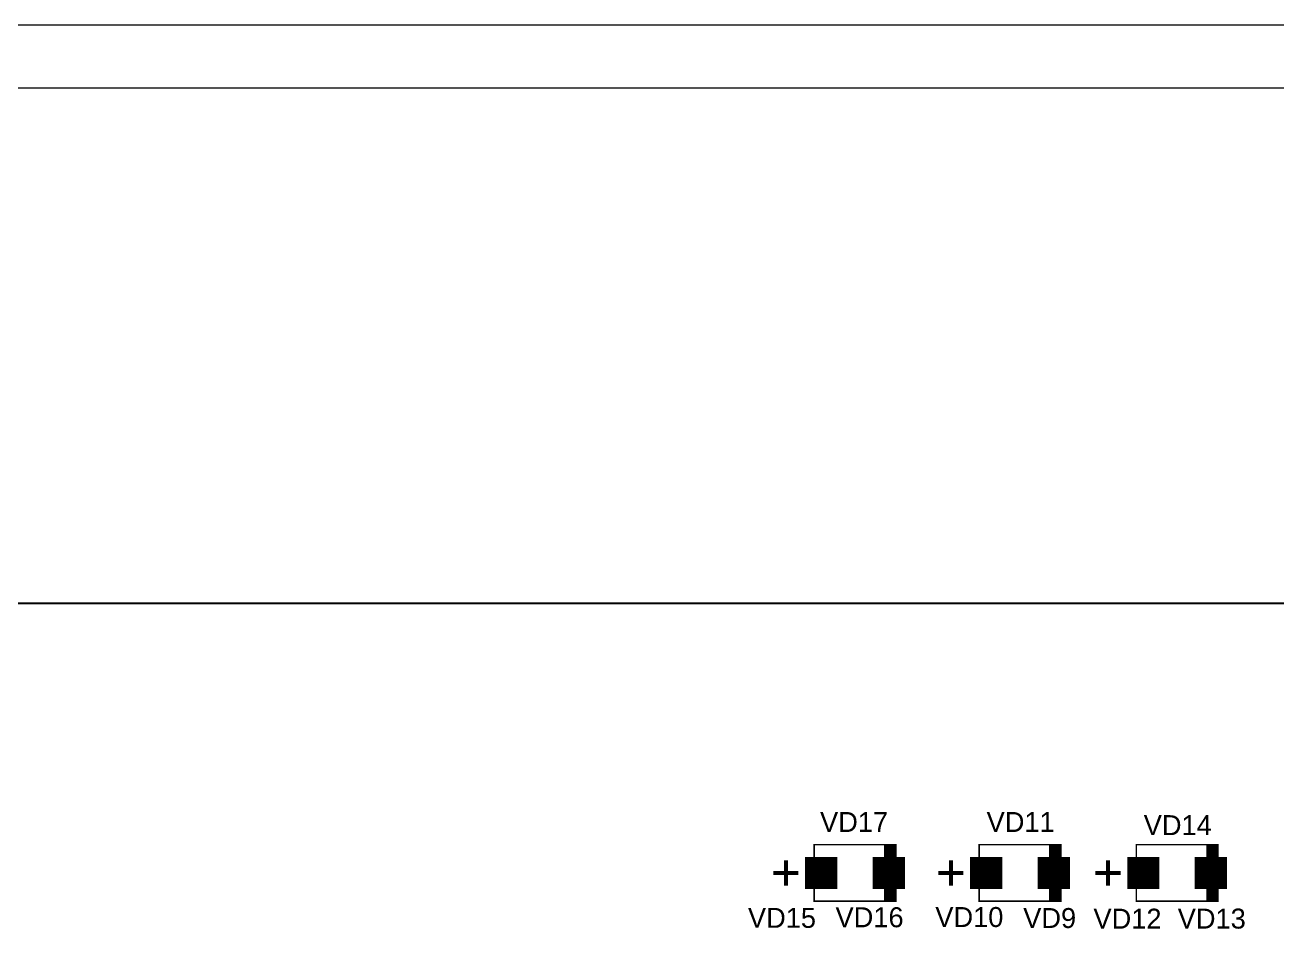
# Model space of a CAD drawing. Extents: x 25 to 880, y 8 to 306.
# Drawn here: x 559.6 to 659.2, y 233.9 to 306 of the extents above; entities that cross this region are included whole.
import ezdxf
from ezdxf.enums import TextEntityAlignment as Align

# ---------------------------------------------------------------- set-up
doc = ezdxf.new("R2010")
doc.units = 0
doc.header["$MEASUREMENT"] = 0
for name, color, linetype in [('BOARD', 7, 'Continuous'), ('BOT', 7, 'Continuous'), ('BOT_ASY', 7, 'Continuous')]:
    doc.layers.add(name, color=color, linetype=linetype)
doc.layers.add('РАМКА', color=7, linetype='Continuous', lineweight=0)

msp = doc.modelspace()

# ---------------------------------------------------------------- linework, layer by layer
at = {"layer": 'BOARD'}
msp.add_lwpolyline([(541.2, 131.4125), (832.3475, 131.4125), (832.3475, 260), (541.2, 260)], close=True, dxfattribs=at)
at = {"layer": 'BOT', "const_width": 0.25}
for points in [[(621.7825, 237.4), (624.095, 237.4), (624.095, 239.7125), (621.7825, 239.7125)], [(627.1575, 237.4), (629.47, 237.4), (629.47, 239.7125), (627.1575, 239.7125)], [(634.9075, 237.4), (637.22, 237.4), (637.22, 239.7125), (634.9075, 239.7125)], [(640.2825, 237.4), (642.595, 237.4), (642.595, 239.7125), (640.2825, 239.7125)], [(647.4075, 237.4), (649.72, 237.4), (649.72, 239.7125), (647.4075, 239.7125)], [(652.7825, 237.4), (655.095, 237.4), (655.095, 239.7125), (652.7825, 239.7125)]]:
    msp.add_lwpolyline(points, close=True, dxfattribs=at)
for points in [[(621.8762, 237.4), (621.8762, 239.7125)], [(622.1262, 237.4), (622.1262, 239.7125)], [(622.3762, 237.4), (622.3762, 239.7125)], [(622.6262, 237.4), (622.6262, 239.7125)], [(622.8762, 237.4), (622.8762, 239.7125)], [(623.1262, 237.4), (623.1262, 239.7125)], [(623.3762, 237.4), (623.3762, 239.7125)], [(623.6262, 237.4), (623.6262, 239.7125)], [(623.8762, 237.4), (623.8762, 239.7125)], [(627.3762, 237.4), (627.3762, 239.7125)], [(627.6262, 237.4), (627.6262, 239.7125)], [(627.8762, 237.4), (627.8762, 239.7125)], [(628.1262, 237.4), (628.1262, 239.7125)], [(628.3762, 237.4), (628.3762, 239.7125)], [(628.6262, 237.4), (628.6262, 239.7125)], [(628.8762, 237.4), (628.8762, 239.7125)], [(629.1262, 237.4), (629.1262, 239.7125)], [(629.3762, 237.4), (629.3762, 239.7125)], [(635.1262, 237.4), (635.1262, 239.7125)], [(635.3762, 237.4), (635.3762, 239.7125)], [(635.6262, 237.4), (635.6262, 239.7125)], [(635.8762, 237.4), (635.8762, 239.7125)], [(636.1262, 237.4), (636.1262, 239.7125)], [(636.3762, 237.4), (636.3762, 239.7125)], [(636.6262, 237.4), (636.6262, 239.7125)], [(636.8762, 237.4), (636.8762, 239.7125)], [(637.1262, 237.4), (637.1262, 239.7125)], [(640.3762, 237.4), (640.3762, 239.7125)], [(640.6262, 237.4), (640.6262, 239.7125)], [(640.8762, 237.4), (640.8762, 239.7125)], [(641.1262, 237.4), (641.1262, 239.7125)], [(641.3762, 237.4), (641.3762, 239.7125)], [(641.6262, 237.4), (641.6262, 239.7125)], [(641.8762, 237.4), (641.8762, 239.7125)], [(642.1262, 237.4), (642.1262, 239.7125)], [(642.3762, 237.4), (642.3762, 239.7125)], [(647.6262, 237.4), (647.6262, 239.7125)], [(647.8762, 237.4), (647.8762, 239.7125)], [(648.1262, 237.4), (648.1262, 239.7125)], [(648.3762, 237.4), (648.3762, 239.7125)], [(648.6262, 237.4), (648.6262, 239.7125)], [(648.8762, 237.4), (648.8762, 239.7125)], [(649.1262, 237.4), (649.1262, 239.7125)], [(649.3762, 237.4), (649.3762, 239.7125)], [(649.6262, 237.4), (649.6262, 239.7125)], [(652.8762, 237.4), (652.8762, 239.7125)], [(653.1262, 237.4), (653.1262, 239.7125)], [(653.3762, 237.4), (653.3762, 239.7125)], [(653.6262, 237.4), (653.6262, 239.7125)], [(653.8762, 237.4), (653.8762, 239.7125)], [(654.1262, 237.4), (654.1262, 239.7125)], [(654.3762, 237.4), (654.3762, 239.7125)], [(654.6262, 237.4), (654.6262, 239.7125)], [(654.8762, 237.4), (654.8762, 239.7125)]]:
    msp.add_lwpolyline(points, dxfattribs=at)
at = {"layer": 'BOT_ASY'}
for points, const_width in [([(628.8762, 240.8087), (628.8762, 236.3037), (622.3762, 236.3037), (622.3762, 240.8087), (628.8762, 240.8087)], 0.125), ([(628.0012, 240.8087), (628.0012, 236.3037)], 0.125), ([(628.1262, 240.8087), (628.1262, 236.3037)], 0.125), ([(628.2512, 240.8087), (628.2512, 236.3037)], 0.125), ([(628.3762, 240.8087), (628.3762, 236.3037)], 0.125), ([(628.5012, 240.8087), (628.5012, 236.3037)], 0.125), ([(628.6262, 240.8087), (628.6262, 236.3037)], 0.125), ([(628.7512, 240.8087), (628.7512, 236.3037)], 0.125), ([(642.0012, 240.8087), (642.0012, 236.3037), (635.5012, 236.3037), (635.5012, 240.8087), (642.0012, 240.8087)], 0.125), ([(641.1262, 240.8087), (641.1262, 236.3037)], 0.125), ([(641.2512, 240.8087), (641.2512, 236.3037)], 0.125), ([(641.3762, 240.8087), (641.3762, 236.3037)], 0.125), ([(641.5012, 240.8087), (641.5012, 236.3037)], 0.125), ([(641.6262, 240.8087), (641.6262, 236.3037)], 0.125), ([(641.7512, 240.8087), (641.7512, 236.3037)], 0.125), ([(641.8762, 240.8087), (641.8762, 236.3037)], 0.125), ([(654.5012, 240.8087), (654.5012, 236.3037), (648.0012, 236.3037), (648.0012, 240.8087), (654.5012, 240.8087)], 0.125), ([(653.6262, 240.8087), (653.6262, 236.3037)], 0.125), ([(653.7512, 240.8087), (653.7512, 236.3037)], 0.125), ([(653.8762, 240.8087), (653.8762, 236.3037)], 0.125), ([(654.0012, 240.8087), (654.0012, 236.3037)], 0.125), ([(654.1262, 240.8087), (654.1262, 236.3037)], 0.125), ([(654.2512, 240.8087), (654.2512, 236.3037)], 0.125), ([(654.3762, 240.8087), (654.3762, 236.3037)], 0.125), ([(620.1262, 237.5563), (620.1262, 239.5562)], 0.3125), ([(633.2512, 237.5563), (633.2512, 239.5562)], 0.3125), ([(645.7512, 237.5563), (645.7512, 239.5562)], 0.3125), ([(621.1262, 238.5562), (619.1262, 238.5562)], 0.3125), ([(634.2512, 238.5562), (632.2512, 238.5562)], 0.3125), ([(646.7512, 238.5562), (644.7512, 238.5562)], 0.3125)]:
    msp.add_lwpolyline(points, dxfattribs=dict(at, const_width=const_width))
at = {"layer": 'РАМКА'}
for p, q in [((880, 306), (460, 306)), ((480, 301), (875, 301))]:
    msp.add_line(p, q, dxfattribs=at)

# ---------------------------------------------------------------- texts
at = {"layer": 'BOT_ASY', "width": 1.019685}
for s, p in [('VD17', (625.5503, 241.8155)), ('VD11', (638.8003, 241.8155)), ('VD14', (651.3003, 241.5655)), ('VD15', (619.8133, 234.1914)), ('VD16', (626.7818, 234.2377)), ('VD10', (634.7207, 234.2562)), ('VD9', (641.1114, 234.1766)), ('VD12', (647.3022, 234.1248)), ('VD13', (654.0059, 234.1322))]:
    msp.add_text(s, height=1.5875, dxfattribs=at).set_placement(p, align=Align.CENTER)

doc.saveas('drawing.dxf')
